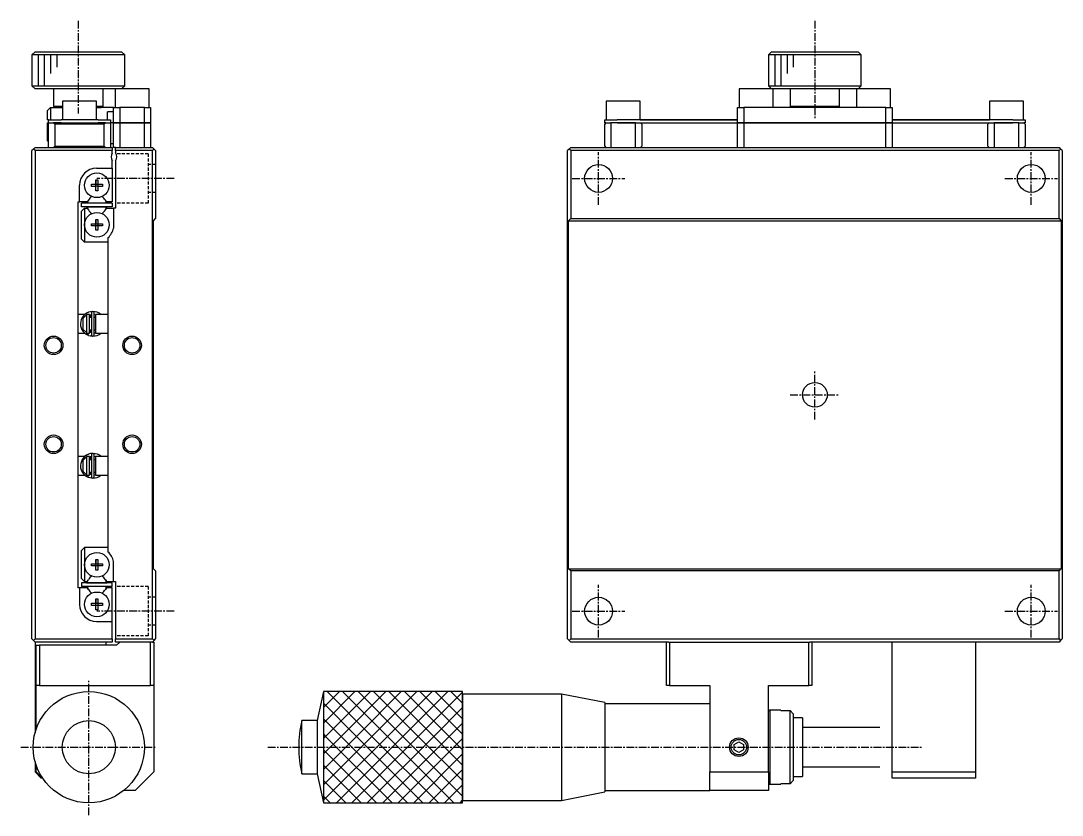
# Model space of a CAD drawing. Extents: x 10 to 387, y 10 to 255.
# Drawn here: x 218.2 to 386.7, y 87.2 to 215.8 of the extents above; entities that cross this region are included whole.
import ezdxf

# ---------------------------------------------------------------- set-up
doc = ezdxf.new("R2010")
doc.units = 0
doc.linetypes.add('CENTER', pattern=[2, 1.25, -0.25, 0.25, -0.25])
doc.linetypes.add('DASHED', pattern=[0.75, 0.5, -0.25])
doc.layers.get('0').update_dxf_attribs({"linetype": 'CONTINUOUS'})
doc.layers.add('CENTER', color=1, linetype='CENTER')

msp = doc.modelspace()

# ---------------------------------------------------------------- linework, layer by layer
at = {"color": 7, "linetype": 'CONTINUOUS'}
for p, q in [((220.5, 210.75), (220, 210.25)), ((220.5, 210.75), (234.5, 210.75)), ((220.5, 210.75), (220.500408, 210.75)), ((220.500408, 210.75), (234.5, 210.75)), ((235, 210.25), (234.5, 210.75)), ((339.655071, 210.75), (339.155071, 210.25)), ((339.655071, 210.75), (353.655071, 210.75)), ((354.155071, 210.25), (353.655071, 210.75)), ((235, 210.25), (220, 210.25)), ((220, 210.25), (220, 205.25)), ((235, 205.25), (235, 210.25)), ((354.155071, 210.25), (339.155071, 210.25)), ((339.155071, 210.25), (339.155071, 205.25)), ((354.155071, 205.25), (354.155071, 210.25)), ((220, 205.25), (234.999563, 205.25)), ((220, 205.25), (220.5, 204.75)), ((233.45, 204.75), (220.5, 204.75)), ((223.5, 204.75), (223.5, 201.95)), ((231.5, 201.95), (231.5, 204.75)), ((238.95, 204.75), (233.45, 204.75)), ((233.45, 204.75), (233.45, 201.75)), ((234.5, 204.75), (235, 205.25)), ((234.999563, 205.25), (235, 205.25)), ((238.95, 201.75), (238.95, 204.75)), ((337.155071, 204.75), (334.405071, 204.75)), ((334.405071, 204.75), (334.405071, 201.75)), ((339.905071, 204.75), (337.155071, 204.75)), ((339.155071, 205.25), (346.574122, 205.25)), ((339.155071, 205.25), (339.655071, 204.75)), ((346.579519, 204.75), (339.905071, 204.75)), ((339.905071, 201.75), (339.905071, 204.75)), ((342.655071, 204.75), (342.655071, 201.95)), ((346.574122, 205.25), (354.155071, 205.25)), ((353.405071, 204.75), (346.579519, 204.75)), ((350.655071, 201.95), (350.655071, 204.75)), ((356.155071, 204.75), (353.405071, 204.75)), ((353.405071, 204.75), (353.405071, 201.75)), ((353.655071, 204.75), (354.155071, 205.25)), ((358.905071, 204.75), (356.155071, 204.75)), ((358.905071, 201.75), (358.905071, 204.75)), ((230.45, 202.75), (224.95, 202.75)), ((224.95, 202.75), (224.95, 199.75)), ((230.45, 199.75), (230.45, 202.75)), ((315.655071, 202.75), (312.905071, 202.75)), ((312.905071, 202.75), (312.905071, 199.75)), ((318.405071, 202.75), (315.655071, 202.75)), ((318.405071, 199.75), (318.405071, 202.75)), ((377.655071, 202.75), (374.905071, 202.75)), ((374.905071, 202.75), (374.905071, 199.75)), ((380.405071, 202.75), (377.655071, 202.75)), ((380.405071, 199.75), (380.405071, 202.75)), ((223, 201.75), (222.5, 201.25)), ((222.5, 199.75), (222.5, 201.25)), ((223, 201.75), (223, 199.75)), ((223, 201.75), (224.95, 201.75)), ((223.5, 201.95), (224.95, 201.95)), ((223.5, 201.95), (223.7, 201.75)), ((230.45, 201.95), (231.499767, 201.95)), ((230.45, 201.75), (231.2, 201.75)), ((233.2, 201.75), (231.2, 201.75)), ((231.3, 201.75), (231.5, 201.95)), ((233.2, 201.05), (232.2, 201.05)), ((232.2, 199.75), (232.2, 201.05)), ((233.2, 199.25), (233.2, 201.75)), ((233.2, 201.75), (234.2, 201.75)), ((234.2, 201.75), (234.2, 199.25)), ((238.2, 201.75), (234.2, 201.75)), ((238.2, 199.25), (238.2, 201.75)), ((238.2, 201.75), (239.2, 201.75)), ((239.2, 201.75), (239.2, 199.25)), ((334.155071, 199.25), (334.155071, 201.75)), ((334.155071, 201.75), (335.155071, 201.75)), ((335.155071, 201.75), (335.155071, 199.25)), ((345.405071, 201.75), (335.155071, 201.75)), ((342.655071, 201.95), (346.611898, 201.95)), ((342.655071, 201.95), (342.855071, 201.75)), ((347.905071, 201.75), (345.405071, 201.75)), ((346.611898, 201.95), (350.655071, 201.95)), ((358.155071, 201.75), (347.905071, 201.75)), ((350.455071, 201.75), (350.655071, 201.95)), ((358.155071, 199.25), (358.155071, 201.75)), ((358.155071, 201.75), (359.155071, 201.75)), ((359.155071, 201.75), (359.155071, 199.25)), ((222.7, 199.75), (222.5, 199.75)), ((222.5, 196.35), (222.5, 199.25)), ((222.5, 199.25), (222.7, 199.25)), ((222.7, 199.25), (222.7, 199.75)), ((222.7, 199.75), (224.7, 199.75)), ((222.7, 195.25), (222.7, 199.25)), ((222.7, 199.25), (223.5, 199.25)), ((223.7, 199.05), (223.5, 199.25)), ((223.5, 199.25), (223.82822, 199.25)), ((223.82822, 199.25), (223.5, 199.25)), ((231.7, 199.05), (223.7, 199.05)), ((223.7, 199.05), (223.7, 195.45)), ((224.7, 199.25), (223.82822, 199.25)), ((230.7, 199.75), (224.7, 199.75)), ((224.7, 199.25), (229, 199.25)), ((229, 199.25), (230.7, 199.25)), ((230.7, 199.75), (232.7, 199.75)), ((231.57178, 199.25), (230.7, 199.25)), ((231.57178, 199.25), (231.9, 199.25)), ((231.9, 199.25), (231.57178, 199.25)), ((231.9, 199.25), (231.7, 199.05)), ((231.7, 195.45), (231.7, 199.05)), ((231.9, 199.25), (232.7, 199.25)), ((232.7, 199.75), (232.7, 199.25)), ((232.7, 199.25), (232.7, 195.25)), ((233.2, 199.25), (232.7, 199.25)), ((234.2, 199.25), (233.2, 199.25)), ((233.2, 195.25), (233.2, 199.25)), ((233.2, 199.25), (234.2, 199.25)), ((234.2, 199.25), (238.2, 199.25)), ((234.2, 199.25), (234.2, 195.25)), ((238.2, 199.25), (234.2, 199.25)), ((239.2, 199.25), (238.2, 199.25)), ((238.2, 195.25), (238.2, 199.25)), ((238.2, 199.25), (239.2, 199.25)), ((239.2, 199.25), (239.2, 195.25)), ((312.655071, 199.75), (314.655071, 199.75)), ((312.655071, 199.75), (312.905071, 199.75)), ((312.655071, 199.25), (312.655071, 199.75)), ((312.855071, 199.25), (312.655071, 199.05)), ((312.655071, 199.05), (312.855071, 199.25)), ((312.855071, 199.25), (312.655071, 199.25)), ((312.655071, 195.45), (312.655071, 199.05)), ((312.855071, 199.25), (313.655071, 199.25)), ((313.655071, 199.25), (313.655071, 195.25)), ((314.655071, 199.25), (313.655071, 199.25)), ((334.155071, 199.75), (314.655071, 199.75)), ((317.655071, 199.25), (314.655071, 199.25)), ((314.655071, 199.25), (317.655071, 199.25)), ((317.655071, 195.25), (317.655071, 199.25)), ((317.655071, 199.25), (334.155071, 199.25)), ((318.405071, 199.75), (334.155071, 199.75)), ((318.655071, 199.05), (318.455071, 199.25)), ((318.455071, 199.25), (318.655071, 199.05)), ((318.655071, 199.05), (318.655071, 195.45)), ((332.655071, 199.750001), (330.905071, 199.750001)), ((332.655071, 199.750001), (330.905071, 199.750001)), ((332.655071, 199.750001), (334.155071, 199.750001)), ((334.155071, 199.750001), (332.655071, 199.750001)), ((335.155071, 199.25), (334.155071, 199.25)), ((334.155071, 195.25), (334.155071, 199.25)), ((334.155071, 199.25), (335.155071, 199.25)), ((335.155071, 199.25), (358.155071, 199.25)), ((335.155071, 199.25), (335.155071, 195.25)), ((358.155071, 199.25), (335.155071, 199.25)), ((359.155071, 199.25), (358.155071, 199.25)), ((358.155071, 195.25), (358.155071, 199.25)), ((358.155071, 199.25), (359.155071, 199.25)), ((359.155071, 199.750001), (360.655071, 199.750001)), ((360.655071, 199.750001), (359.155071, 199.750001)), ((359.155071, 199.75), (374.905071, 199.75)), ((378.655071, 199.75), (359.155071, 199.75)), ((359.155071, 199.25), (375.655071, 199.25)), ((359.155071, 199.25), (359.155071, 195.25)), ((362.405071, 199.750001), (360.655071, 199.750001)), ((362.405071, 199.750001), (360.655071, 199.750001)), ((374.855071, 199.25), (374.655071, 199.05)), ((374.655071, 199.05), (374.855071, 199.25)), ((374.655071, 195.45), (374.655071, 199.05)), ((375.655071, 199.25), (375.655071, 195.25)), ((378.655071, 199.25), (375.655071, 199.25)), ((375.655071, 199.25), (378.655071, 199.25)), ((378.655071, 199.75), (380.655071, 199.75)), ((379.655071, 199.25), (378.655071, 199.25)), ((379.655071, 195.25), (379.655071, 199.25)), ((379.655071, 199.25), (380.455071, 199.25)), ((380.405071, 199.75), (380.655071, 199.75)), ((380.655071, 199.05), (380.455071, 199.25)), ((380.455071, 199.25), (380.655071, 199.05)), ((380.655071, 199.25), (380.455071, 199.25)), ((380.655071, 199.75), (380.655071, 199.25)), ((380.655071, 199.05), (380.655071, 195.45)), ((222.5, 196.35), (222.7, 196.15)), ((223.5, 195.25), (223.7, 195.45)), ((223.7, 195.45), (231.7, 195.45)), ((231.7, 195.45), (231.9, 195.25)), ((233.2, 195.85), (232.7, 195.85)), ((312.655071, 195.45), (312.855071, 195.25)), ((318.455071, 195.25), (318.655071, 195.45)), ((374.655071, 195.45), (374.855071, 195.25)), ((380.455071, 195.25), (380.655071, 195.45)), ((220.25, 195), (220, 194.75)), ((220, 115.75), (220, 194.75)), ((220.25, 195), (220.5, 195.25)), ((220.5, 194.75), (220.25, 195)), ((220.5, 195.25), (233, 195.25)), ((233, 194.75), (220.5, 194.75)), ((220.5, 194.75), (220.5, 115.75)), ((233, 195.25), (233, 194.75)), ((233, 194.35), (233, 194.75)), ((233.5, 195.25), (233.2, 195.25)), ((233.5, 194.75), (233.5, 195.25)), ((233.5, 195.25), (239.5, 195.25)), ((233.5, 194.75), (233.5, 194.411438)), ((239.5, 194.75), (233.5, 194.75)), ((239.75, 195), (239.5, 195.25)), ((239.75, 195), (239.5, 194.75)), ((239.5, 115.75), (239.5, 194.75)), ((240, 194.75), (239.75, 195)), ((240, 194.75), (240, 183.75)), ((306.905071, 195), (306.655071, 194.75)), ((306.655071, 115.75), (306.655071, 194.75)), ((306.905071, 195), (307.155071, 195.25)), ((307.155071, 194.75), (306.905071, 195)), ((307.155071, 195.25), (386.155071, 195.25)), ((386.155071, 194.75), (307.155071, 194.75)), ((307.155071, 194.75), (307.155071, 183.75)), ((386.155071, 195.25), (386.405071, 195)), ((386.405071, 195), (386.155071, 194.75)), ((386.155071, 183.75), (386.155071, 194.75)), ((386.655071, 194.75), (386.405071, 195)), ((386.655071, 194.75), (386.655071, 115.75)), ((233, 191.9), (233, 193.15)), ((233.5, 193.088562), (233.5, 185.45)), ((230.45, 191.9), (233, 191.9)), ((233, 191.9), (233, 186.45)), ((227.7, 186.45), (227.7, 189.15)), ((229.613639, 188.97), (229.613639, 189.33)), ((229.613639, 189.33), (230.32, 189.33)), ((230.32, 188.97), (229.613639, 188.97)), ((230.32, 190.036361), (230.68, 190.036361)), ((230.32, 189.33), (230.32, 190.036361)), ((230.32, 190.036361), (230.32, 189.33)), ((230.330372, 189.319628), (230.32, 189.33)), ((230.330372, 188.980372), (230.32, 188.97)), ((230.32, 188.263639), (230.32, 188.97)), ((230.32, 188.263639), (230.32, 188.97)), ((230.330372, 189.319628), (230.669628, 189.319628)), ((230.330372, 188.980372), (230.330372, 189.319628)), ((230.669628, 188.980372), (230.330372, 188.980372)), ((230.669628, 189.319628), (230.68, 189.33)), ((230.669628, 189.319628), (230.669628, 188.980372)), ((230.669628, 188.980372), (230.68, 188.97)), ((230.68, 190.036361), (230.68, 189.33)), ((230.68, 189.33), (231.386361, 189.33)), ((230.68, 188.97), (230.68, 188.263639)), ((231.386361, 188.97), (230.68, 188.97)), ((231.386361, 189.33), (231.386361, 188.97)), ((230.68, 188.263639), (230.32, 188.263639)), ((227.5, 186.45), (227.7, 186.45)), ((227.5, 124.05), (227.5, 186.45)), ((228.955588, 186.45), (227.7, 186.45)), ((233, 186.25), (228, 186.25)), ((228, 185.65), (228, 186.25)), ((233, 185.65), (228, 185.65)), ((228.941104, 185.65), (228, 185.65)), ((228, 184.95), (228.5, 185.45)), ((228.5, 185.45), (228.5, 182.75)), ((228.5, 185.45), (228.955588, 185.45)), ((228.85, 185.649998), (228.941104, 185.649998)), ((228.85, 185.649998), (228.941104, 185.649998)), ((228.85, 185.649998), (228.941104, 185.649998)), ((228.85, 185.649998), (228.941104, 185.649998)), ((228.85, 185.649998), (228.941104, 185.649998)), ((228.85, 185.649998), (228.941104, 185.649998)), ((228.85, 185.649998), (228.941104, 185.649998)), ((228.85, 185.649998), (228.941104, 185.649998)), ((228.85, 185.649998), (228.941104, 185.649998)), ((228.85, 185.649998), (228.941104, 185.649998)), ((228.85, 185.649998), (232.15, 185.649998)), ((228.85, 185.649998), (228.941104, 185.649998)), ((228.85, 185.649998), (228.941104, 185.649998)), ((228.85, 185.649998), (228.941104, 185.649998)), ((228.85, 185.649998), (228.941104, 185.649998)), ((228.85, 185.649998), (228.941104, 185.649998)), ((228.85, 185.649998), (228.941104, 185.649998)), ((228.85, 185.649998), (228.941104, 185.649998)), ((228.85, 185.649998), (228.941104, 185.649998)), ((228.85, 185.649998), (228.941104, 185.649998)), ((229.125185, 186.74375), (228.955588, 186.45)), ((228.955588, 185.45), (229.125185, 185.15625)), ((232.044412, 186.45), (231.874815, 186.74375)), ((231.874815, 185.15625), (232.044412, 185.45)), ((233, 186.45), (232.044412, 186.45)), ((232.044412, 185.45), (233.2, 185.45)), ((233, 185.65), (232.058896, 185.65)), ((232.058896, 185.649998), (232.15, 185.649998)), ((232.058896, 185.649998), (232.15, 185.649998)), ((232.058896, 185.649998), (232.15, 185.649998)), ((232.058896, 185.649998), (232.15, 185.649998)), ((232.058896, 185.649998), (232.15, 185.649998)), ((232.058896, 185.649998), (232.15, 185.649998)), ((232.058896, 185.649998), (232.15, 185.649998)), ((232.058896, 185.649998), (232.15, 185.649998)), ((232.058896, 185.649998), (232.15, 185.649998)), ((232.058896, 185.649998), (232.15, 185.649998)), ((232.058896, 185.649998), (232.15, 185.649998)), ((232.058896, 185.649998), (232.15, 185.649998)), ((232.058896, 185.649998), (232.15, 185.649998)), ((232.058896, 185.649998), (232.15, 185.649998)), ((232.058896, 185.649998), (232.15, 185.649998)), ((232.058896, 185.649998), (232.15, 185.649998)), ((232.058896, 185.649998), (232.15, 185.649998)), ((232.058896, 185.649998), (232.15, 185.649998)), ((232.058896, 185.649998), (232.15, 185.649998)), ((232.058896, 185.649998), (232.15, 185.649998)), ((232.058896, 185.649998), (232.15, 185.649998)), ((232.058896, 185.649998), (232.15, 185.649998)), ((232.058896, 185.649998), (232.15, 185.649998)), ((232.058896, 185.649998), (232.15, 185.649998)), ((232.058896, 185.649998), (232.15, 185.649998)), ((232.058896, 185.649998), (232.15, 185.649998)), ((232.058896, 185.649998), (232.15, 185.649998)), ((232.058896, 185.649998), (232.15, 185.649998)), ((232.058896, 185.649998), (232.15, 185.649998)), ((232.058896, 185.649998), (232.15, 185.649998)), ((232.058896, 185.649998), (232.15, 185.649998)), ((233, 186.25), (233, 185.65)), ((233.2, 185.45), (233.2, 182.227985)), ((233.5, 185.45), (233.2, 185.45)), ((228, 180.45), (228, 184.95)), ((230.32, 183.636361), (230.68, 183.636361)), ((230.32, 182.93), (230.32, 183.636361)), ((230.32, 183.636361), (230.32, 182.93)), ((230.68, 183.636361), (230.68, 182.93)), ((239.65, 183.4), (240, 183.75)), ((306.805071, 183.4), (307.155071, 183.75)), ((307.155071, 183.75), (386.155071, 183.75)), ((386.155071, 183.75), (386.505071, 183.4)), ((228.5, 182.75), (228.5, 179.95)), ((229.613639, 182.57), (229.613639, 182.93)), ((229.613639, 182.93), (230.32, 182.93)), ((230.32, 182.57), (229.613639, 182.57)), ((230.330372, 182.919628), (230.32, 182.93)), ((230.330372, 182.580372), (230.32, 182.57)), ((230.32, 181.863639), (230.32, 182.57)), ((230.32, 181.863639), (230.32, 182.57)), ((230.330372, 182.919628), (230.669628, 182.919628)), ((230.330372, 182.580372), (230.330372, 182.919628)), ((230.669628, 182.580372), (230.330372, 182.580372)), ((230.669628, 182.919628), (230.68, 182.93)), ((230.669628, 182.919628), (230.669628, 182.580372)), ((230.669628, 182.580372), (230.68, 182.57)), ((230.68, 182.93), (231.386361, 182.93)), ((230.68, 182.57), (230.68, 181.863639)), ((231.386361, 182.57), (230.68, 182.57)), ((231.386361, 182.93), (231.386361, 182.57)), ((239.65, 127.1), (239.65, 183.4)), ((306.805071, 183.4), (386.505071, 183.4)), ((306.805071, 127.1), (306.805071, 183.4)), ((386.505071, 183.4), (386.505071, 127.1)), ((228.5, 179.95), (228, 180.45)), ((230.68, 181.863639), (230.32, 181.863639)), ((232.3, 180.670938), (232.3, 129.829062)), ((232.3, 179.95), (228.5, 179.95)), ((229.074, 168.575868), (229.043742, 168.562915)), ((229.068363, 168.572628), (229.064862, 168.572019)), ((229.129271, 168.59743), (229.073528, 168.576795)), ((229.620266, 168.506687), (229.620266, 164.956687)), ((230.070266, 164.956687), (230.070266, 168.506687)), ((228.545202, 168.25), (227.5, 168.25)), ((228.3, 167.666515), (228.8, 168.195683)), ((228.3, 165.833485), (228.3, 167.666515)), ((228.8, 168.25), (228.8, 168.195683)), ((229.3, 168.25), (228.8, 168.25)), ((228.8, 168.195683), (228.8, 165.304317)), ((229.299914, 168.183344), (229.620248, 168.266306)), ((229.3, 165.25), (229.3, 168.25)), ((229.620266, 167.75), (229.3, 167.75)), ((229.5, 167.75), (229.5, 168.136232)), ((230.3, 167.75), (230.070266, 167.75)), ((230.07032, 168.265979), (230.300092, 168.214396)), ((230.3, 168.25), (230.3, 165.25)), ((232.3, 168.25), (230.3, 168.25)), ((227.5, 165.25), (228.503682, 165.25)), ((228.8, 165.304317), (228.3, 165.833485)), ((228.8, 165.304317), (228.8, 165.25)), ((228.8, 165.25), (229.3, 165.25)), ((229.064633, 164.891385), (229.140952, 165.147942)), ((229.140952, 165.147942), (229.193087, 165.250014)), ((229.3, 165.75), (229.620266, 165.75)), ((229.5, 165.327276), (229.5, 165.75)), ((230.070266, 165.75), (230.3, 165.75)), ((230.30275, 165.249942), (230.070318, 165.197082)), ((230.3, 165.25), (232.3, 165.25)), ((229.031406, 164.905907), (229.071054, 164.88875)), ((229.070019, 164.892665), (229.072675, 164.887077)), ((229.072675, 164.887077), (229.073528, 164.88658)), ((229.125362, 164.866904), (229.816609, 164.733155)), ((228.511749, 145.25), (227.5, 145.25)), ((228.3, 144.666515), (228.8, 145.195683)), ((228.8, 145.25), (228.8, 145.195683)), ((229.3, 145.25), (228.8, 145.25)), ((228.8, 145.195683), (228.8, 142.304317)), ((229.083229, 145.613551), (229.044997, 145.597085)), ((229.077592, 145.610312), (229.07409, 145.609702)), ((229.1385, 145.635113), (229.082757, 145.614478)), ((229.299969, 145.217546), (229.629477, 145.303989)), ((229.3, 142.25), (229.3, 145.25)), ((229.5, 144.75), (229.5, 145.179668)), ((229.629494, 145.544371), (229.629494, 141.994371)), ((230.079494, 141.994371), (230.079494, 145.544371)), ((230.079548, 145.303663), (230.300169, 145.254844)), ((230.3, 145.25), (230.3, 142.25)), ((232.3, 145.25), (230.3, 145.25)), ((230.300169, 145.254844), (230.315323, 145.250234)), ((228.3, 142.833485), (228.3, 144.666515)), ((229.629494, 144.75), (229.3, 144.75)), ((230.3, 144.75), (230.079494, 144.75)), ((227.5, 142.25), (228.555669, 142.25)), ((228.8, 142.304317), (228.3, 142.833485)), ((228.8, 142.304317), (228.8, 142.25)), ((228.8, 142.25), (229.3, 142.25)), ((229.040634, 141.94359), (229.073977, 141.929093)), ((229.073862, 141.929068), (229.15018, 142.185626)), ((229.073977, 141.929093), (229.093851, 141.920799)), ((229.079286, 141.930146), (229.081904, 141.924761)), ((229.081904, 141.924761), (229.082757, 141.924264)), ((229.134591, 141.904587), (229.825837, 141.770838)), ((229.15018, 142.185626), (229.181352, 142.250004)), ((229.3, 142.75), (229.629494, 142.75)), ((229.5, 142.358855), (229.5, 142.75)), ((230.079494, 142.75), (230.3, 142.75)), ((230.300051, 142.283984), (230.079546, 142.234766)), ((230.3, 142.25), (232.3, 142.25)), ((228, 130.05), (228.5, 130.55)), ((228, 125.55), (228, 130.05)), ((228.5, 130.55), (228.5, 127.75)), ((232.3, 130.55), (228.5, 130.55)), ((230.32, 128.636361), (230.68, 128.636361)), ((230.32, 127.93), (230.32, 128.636361)), ((230.32, 128.636361), (230.32, 127.93)), ((230.68, 128.636361), (230.68, 127.93)), ((233.2, 125.05), (233.2, 128.272015)), ((228.5, 127.75), (228.5, 125.05)), ((229.613639, 127.57), (229.613639, 127.93)), ((229.613639, 127.93), (230.32, 127.93)), ((230.32, 127.57), (229.613639, 127.57)), ((230.330372, 127.919628), (230.32, 127.93)), ((230.330372, 127.580372), (230.32, 127.57)), ((230.32, 126.863639), (230.32, 127.57)), ((230.32, 126.863639), (230.32, 127.57)), ((230.68, 126.863639), (230.32, 126.863639)), ((230.330372, 127.919628), (230.669628, 127.919628)), ((230.330372, 127.580372), (230.330372, 127.919628)), ((230.669628, 127.580372), (230.330372, 127.580372)), ((230.669628, 127.919628), (230.68, 127.93)), ((230.669628, 127.919628), (230.669628, 127.580372)), ((230.669628, 127.580372), (230.68, 127.57)), ((230.68, 127.93), (231.386361, 127.93)), ((230.68, 127.57), (230.68, 126.863639)), ((231.386361, 127.57), (230.68, 127.57)), ((231.386361, 127.93), (231.386361, 127.57)), ((240, 126.75), (239.65, 127.1)), ((240, 126.75), (240, 115.75)), ((307.155071, 126.75), (306.805071, 127.1)), ((306.805071, 127.1), (386.505071, 127.1)), ((307.155071, 126.75), (307.155071, 115.75)), ((386.155071, 126.75), (307.155071, 126.75)), ((386.505071, 127.1), (386.155071, 126.75)), ((386.155071, 115.75), (386.155071, 126.75)), ((228.5, 125.05), (228, 125.55)), ((228, 124.85), (228, 124.25)), ((233, 124.85), (228, 124.85)), ((228.941104, 124.85), (228, 124.85)), ((228.5, 125.05), (228.955588, 125.05)), ((228.85, 124.850002), (228.941104, 124.850002)), ((228.85, 124.850002), (232.15, 124.850002)), ((228.85, 124.850002), (228.941104, 124.850002)), ((228.955588, 125.05), (229.125185, 125.34375)), ((231.874815, 125.34375), (232.044412, 125.05)), ((232.044412, 125.05), (233.2, 125.05)), ((232.058896, 124.850002), (232.15, 124.850002)), ((232.058896, 124.850002), (232.15, 124.850002)), ((232.058896, 124.850002), (232.15, 124.850002)), ((232.058896, 124.850002), (232.15, 124.850002)), ((232.058896, 124.850002), (232.15, 124.850002)), ((232.058896, 124.850002), (232.15, 124.850002)), ((232.058896, 124.850002), (232.15, 124.850002)), ((232.058896, 124.850002), (232.15, 124.850002)), ((232.058896, 124.850002), (232.15, 124.850002)), ((232.058896, 124.850002), (232.15, 124.850002)), ((232.058896, 124.850002), (232.15, 124.850002)), ((232.058896, 124.850002), (232.15, 124.850002)), ((232.058896, 124.850002), (232.15, 124.850002)), ((232.058896, 124.850002), (232.15, 124.850002)), ((232.058896, 124.850002), (232.15, 124.850002)), ((232.058896, 124.850002), (232.15, 124.850002)), ((232.058896, 124.850002), (232.15, 124.850002)), ((232.058896, 124.850002), (232.15, 124.850002)), ((232.058896, 124.850002), (232.15, 124.850002)), ((232.058896, 124.850002), (232.15, 124.850002)), ((232.058896, 124.850002), (232.15, 124.850002)), ((232.058896, 124.850002), (232.15, 124.850002)), ((232.058896, 124.850002), (232.15, 124.850002)), ((232.058896, 124.850002), (232.15, 124.850002)), ((232.058896, 124.850002), (232.15, 124.850002)), ((232.058896, 124.850002), (232.15, 124.850002)), ((232.058896, 124.850002), (232.15, 124.850002)), ((232.058896, 124.850002), (232.15, 124.850002)), ((232.058896, 124.850002), (232.15, 124.850002)), ((232.058896, 124.850002), (232.15, 124.850002)), ((232.058896, 124.850002), (232.15, 124.850002)), ((233, 124.85), (232.058896, 124.85)), ((233, 124.25), (233, 124.85)), ((233.2, 125.05), (233.5, 125.05)), ((233.5, 125.05), (233.5, 115.75)), ((227.7, 124.05), (227.5, 124.05)), ((227.7, 124.05), (227.7, 121.35)), ((228.955588, 124.05), (227.7, 124.05)), ((233, 124.25), (228, 124.25)), ((229.125185, 123.75625), (228.955588, 124.05)), ((232.044412, 124.05), (231.874815, 123.75625)), ((233, 124.05), (232.044412, 124.05)), ((233, 118.6), (233, 124.05)), ((229.613639, 121.17), (229.613639, 121.53)), ((229.613639, 121.53), (230.32, 121.53)), ((230.32, 122.236361), (230.68, 122.236361)), ((230.32, 121.53), (230.32, 122.236361)), ((230.32, 122.236361), (230.32, 121.53)), ((230.330372, 121.519628), (230.32, 121.53)), ((230.330372, 121.519628), (230.669628, 121.519628)), ((230.330372, 121.180372), (230.330372, 121.519628)), ((230.669628, 121.519628), (230.68, 121.53)), ((230.669628, 121.519628), (230.669628, 121.180372)), ((230.68, 122.236361), (230.68, 121.53)), ((230.68, 121.53), (231.386361, 121.53)), ((231.386361, 121.53), (231.386361, 121.17)), ((230.32, 121.17), (229.613639, 121.17)), ((230.330372, 121.180372), (230.32, 121.17)), ((230.32, 120.463639), (230.32, 121.17)), ((230.32, 120.463639), (230.32, 121.17)), ((230.68, 120.463639), (230.32, 120.463639)), ((230.669628, 121.180372), (230.330372, 121.180372)), ((230.669628, 121.180372), (230.68, 121.17)), ((230.68, 121.17), (230.68, 120.463639)), ((231.386361, 121.17), (230.68, 121.17)), ((230.45, 118.6), (233, 118.6)), ((233, 115.75), (233, 118.6)), ((220.25, 115.5), (220, 115.75)), ((220.25, 115.5), (220.5, 115.75)), ((220.5, 115.25), (220.25, 115.5)), ((220.5, 115.75), (233, 115.75)), ((220.5, 115.25), (220.5, 100.554344)), ((233, 115.25), (220.5, 115.25)), ((220.7, 108.25), (220.7, 114.75)), ((220.7, 114.75), (221.2, 114.75)), ((221.2, 114.75), (221.2, 108.25)), ((233.7, 114.75), (221.2, 114.75)), ((232, 114.75), (232, 115.25)), ((233, 115.75), (233, 115.25)), ((233.5, 115.75), (239.5, 115.75)), ((233.5, 115.25), (233.5, 115.75)), ((239.5, 115.25), (233.5, 115.25)), ((234.2, 115.25), (233.7, 114.75)), ((239.2, 108.25), (239.2, 115.25)), ((239.5, 115.75), (239.75, 115.5)), ((239.5, 115.25), (239.75, 115.5)), ((239.5, 115.25), (239.7, 115.25)), ((239.7, 115.25), (239.7, 108.25)), ((239.75, 115.5), (240, 115.75)), ((306.655071, 115.75), (306.905071, 115.5)), ((306.905071, 115.5), (307.155071, 115.75)), ((307.155071, 115.25), (306.905071, 115.5)), ((307.155071, 115.75), (386.155071, 115.75)), ((322.955071, 115.25), (307.155071, 115.25)), ((322.655071, 108.25), (322.655071, 115.25)), ((322.955071, 115.25), (323.155071, 115.25)), ((323.155071, 115.25), (323.155071, 108.25)), ((323.155071, 115.25), (345.655071, 115.25)), ((345.655071, 108.25), (345.655071, 115.25)), ((345.655071, 115.25), (345.855071, 115.25)), ((386.155071, 115.25), (345.855071, 115.25)), ((346.155071, 115.25), (346.155071, 108.25)), ((359.155071, 94.25), (359.155071, 115.25)), ((372.655071, 115.25), (372.655071, 94.25)), ((386.155071, 115.75), (386.405071, 115.5)), ((386.405071, 115.5), (386.155071, 115.25)), ((386.405071, 115.5), (386.655071, 115.75)), ((221.2, 108.25), (220.7, 108.25)), ((220.7, 101.20804), (220.7, 108.25)), ((221.2, 108.25), (239.2, 108.25)), ((239.7, 108.25), (239.2, 108.25)), ((239.7, 108.25), (239.7, 94.25)), ((323.155071, 108.25), (322.655071, 108.25)), ((323.155071, 108.25), (329.655071, 108.25)), ((329.655071, 108.25), (329.655071, 94.25)), ((339.155071, 108.25), (345.655071, 108.25)), ((339.155071, 94.25), (339.155071, 108.25)), ((346.155071, 108.25), (345.655071, 108.25)), ((267.155071, 107.25), (266.155071, 102.55)), ((289.655071, 106.85), (289.655071, 107.25)), ((289.655071, 106.85), (289.655071, 89.65)), ((305.655071, 106.85), (289.655071, 106.85)), ((305.655071, 106.85), (305.655071, 89.65)), ((312.655071, 105.45), (305.655071, 106.85)), ((312.655071, 105.45), (312.655071, 91.05)), ((312.655071, 105.45), (312.655071, 105.25)), ((312.655071, 105.25), (312.655071, 91.25)), ((329.655071, 105.25), (312.655071, 105.25)), ((339.355071, 104.25), (339.155071, 104.05)), ((339.355071, 104.25), (339.355071, 92.25)), ((341.155071, 104.25), (339.355071, 104.25)), ((341.155071, 104.25), (341.155071, 104.16608)), ((341.155071, 104.16608), (342.655071, 104.16608)), ((342.655071, 92.33392), (342.655071, 104.16608)), ((342.655071, 104.16608), (343.155071, 103.658327)), ((343.155071, 103.658327), (343.155071, 92.841673)), ((344.655071, 103), (343.155071, 103)), ((344.655071, 103), (344.655071, 102.75)), ((344.655071, 103), (344.655071, 93.5)), ((263.655071, 93.95), (263.655071, 102.55)), ((266.155071, 102.55), (263.655071, 102.55)), ((266.155071, 102.55), (266.155071, 93.95)), ((357.155071, 101.425), (344.655071, 101.425)), ((333.605071, 98.683013), (334.355071, 99.116025)), ((333.605071, 97.816987), (333.605071, 98.683013)), ((334.355071, 97.383975), (333.605071, 97.816987)), ((334.355071, 99.116025), (335.105071, 98.683013)), ((335.105071, 97.816987), (334.355071, 97.383975)), ((335.105071, 98.683013), (335.105071, 97.816987)), ((220.5, 95.945656), (220.5, 94.25)), ((220.7, 94.25), (220.7, 95.29196)), ((344.655071, 95.075), (357.155071, 95.075)), ((220.5, 94.25), (221.5, 93.25)), ((220.7, 94.25), (221.751042, 93.198958)), ((221.7, 93.25), (221.5, 93.25)), ((236.7, 91.25), (239.7, 94.25)), ((263.655071, 93.95), (266.155071, 93.95)), ((266.155071, 93.95), (267.155071, 89.25)), ((329.655071, 94.25), (339.155071, 94.25)), ((329.655071, 91.25), (329.655071, 94.25)), ((339.155071, 94.25), (339.155071, 91.25)), ((343.155071, 92.841673), (342.655071, 92.33392)), ((343.155071, 93.5), (344.655071, 93.5)), ((344.655071, 93.75), (344.655071, 93.5)), ((359.155071, 94.25), (372.655071, 94.25)), ((359.155071, 93.25), (359.155071, 94.25)), ((372.655071, 93.25), (359.155071, 93.25)), ((372.655071, 94.25), (372.655071, 93.25)), ((236.7, 91.25), (234.856854, 91.25)), ((305.655071, 89.65), (312.655071, 91.05)), ((312.655071, 91.25), (312.655071, 91.05)), ((312.655071, 91.25), (329.655071, 91.25)), ((339.155071, 91.25), (329.655071, 91.25)), ((339.155071, 92.45), (339.355071, 92.25)), ((339.355071, 92.25), (341.155071, 92.25)), ((341.155071, 92.33392), (341.155071, 92.25)), ((342.655071, 92.33392), (341.155071, 92.33392)), ((289.655071, 89.25), (289.655071, 89.65)), ((289.655071, 89.65), (305.655071, 89.65))]:
    msp.add_line(p, q, dxfattribs=at)
at = {"color": 3, "linetype": 'CONTINUOUS'}
for p, q in [((221, 210.25), (221, 205.25)), ((222, 210.25), (222, 205.25)), ((223, 210.25), (223, 207.25)), ((224, 210.25), (224, 208.25)), ((340.155071, 210.25), (340.155071, 205.25)), ((341.155071, 210.25), (341.155071, 205.25)), ((342.155071, 210.25), (342.155071, 207.25)), ((343.155071, 210.25), (343.155071, 208.25)), ((267.155071, 107.25), (267.155071, 89.25)), ((289.655071, 107.25), (267.155071, 107.25)), ((267.155071, 107.155071), (267.25, 107.25)), ((267.155071, 104.655071), (269.75, 107.25)), ((267.155071, 102.155071), (272.25, 107.25)), ((267.5, 100), (274.75, 107.25)), ((267.75, 107.25), (275, 100)), ((270, 100), (277.25, 107.25)), ((270.25, 107.25), (277.5, 100)), ((272.5, 100), (279.75, 107.25)), ((272.75, 107.25), (280, 100)), ((275, 100), (282.25, 107.25)), ((275.25, 107.25), (282.5, 100)), ((277.5, 100), (284.75, 107.25)), ((277.75, 107.25), (285, 100)), ((280, 100), (287.25, 107.25)), ((280.25, 107.25), (287.5, 100)), ((282.5, 100), (289.655071, 107.155071)), ((282.75, 107.25), (289.655071, 100.344929)), ((285.25, 107.25), (289.655071, 102.844929)), ((287.75, 107.25), (289.655071, 105.344929)), ((289.655071, 89.25), (289.655071, 107.25)), ((267.155071, 105.344929), (272.5, 100)), ((285, 100), (289.655071, 104.655071)), ((267.155071, 102.844929), (270, 100)), ((287.5, 100), (289.655071, 102.155071)), ((267.155071, 100.344929), (267.5, 100)), ((267.155071, 99.655071), (267.5, 100)), ((267.155071, 97.155071), (270, 100)), ((267.155071, 94.655071), (272.5, 100)), ((267.155071, 92.155071), (275, 100)), ((267.155071, 89.655071), (277.5, 100)), ((267.5, 100), (278.25, 89.25)), ((269.25, 89.25), (280, 100)), ((270, 100), (280.75, 89.25)), ((271.75, 89.25), (282.5, 100)), ((272.5, 100), (283.25, 89.25)), ((274.25, 89.25), (285, 100)), ((275, 100), (285.75, 89.25)), ((276.75, 89.25), (287.5, 100)), ((277.5, 100), (288.25, 89.25)), ((279.25, 89.25), (289.655071, 99.655071)), ((280, 100), (289.655071, 90.344929)), ((282.5, 100), (289.655071, 92.844929)), ((285, 100), (289.655071, 95.344929)), ((287.5, 100), (289.655071, 97.844929)), ((267.155071, 97.844929), (275.75, 89.25)), ((281.75, 89.25), (289.655071, 97.155071)), ((267.155071, 95.344929), (273.25, 89.25)), ((284.25, 89.25), (289.655071, 94.655071)), ((267.155071, 92.844929), (270.75, 89.25)), ((286.75, 89.25), (289.655071, 92.155071)), ((267.155071, 90.344929), (268.25, 89.25)), ((289.25, 89.25), (289.655071, 89.655071)), ((267.155071, 89.25), (289.655071, 89.25))]:
    msp.add_line(p, q, dxfattribs=at)
at = {"color": 3, "linetype": 'DASHED'}
for p, q in [((238.8, 194.25), (233.616025, 194.25)), ((238.8, 194.25), (238.8, 186.25)), ((240, 192.5), (238.8, 192.5)), ((240, 188), (238.8, 188)), ((238.8, 186.25), (233.5, 186.25)), ((238.8, 124.25), (233.5, 124.25)), ((238.8, 124.25), (238.8, 116.25)), ((240, 122.5), (238.8, 122.5)), ((240, 118), (238.8, 118)), ((238.8, 116.25), (233.5, 116.25))]:
    msp.add_line(p, q, dxfattribs=at)
at = {"color": 7, "linetype": 'CONTINUOUS', "const_width": 0.1}
for points in [[(229.299998, 168.177536), (229.313018, 168.179685), (229.326556, 168.181223), (229.34016, 168.182065), (229.353792, 168.182208), (229.367417, 168.181652), (229.380997, 168.180396), (229.394495, 168.178446), (229.407875, 168.175807), (229.421101, 168.172487), (229.434138, 168.168497), (229.446951, 168.163847), (229.459507, 168.158553), (229.471774, 168.152631), (229.483721, 168.146097), (229.495318, 168.138971), (229.506535, 168.131273), (229.517347, 168.123026), (229.527726, 168.114252), (229.53765, 168.104975), (229.547096, 168.095222), (229.556041, 168.085016), (229.564466, 168.074386), (229.572353, 168.063359), (229.579685, 168.051963), (229.586446, 168.040226), (229.592622, 168.028178), (229.5982, 168.015848), (229.60317, 168.003266), (229.607521, 167.990462), (229.611244, 167.977466), (229.614333, 167.964309), (229.616781, 167.951023), (229.618584, 167.937637), (229.619738, 167.924182), (229.620242, 167.910691), (229.620266, 167.907136)], [(229.20356, 165.25), (229.197252, 165.23888), (229.190722, 165.226892), (229.184009, 165.214107), (229.177154, 165.200602), (229.170198, 165.186458), (229.163183, 165.17176), (229.156151, 165.156597), (229.149143, 165.141058), (229.142203, 165.125239), (229.135371, 165.109232), (229.128689, 165.093136), (229.122197, 165.077046), (229.115934, 165.061058), (229.109937, 165.045269), (229.104243, 165.029774), (229.098885, 165.014665), (229.093896, 165.000033), (229.089305, 164.985966), (229.085141, 164.972549), (229.081428, 164.959862), (229.078188, 164.947981), (229.075442, 164.936977), (229.073204, 164.926917), (229.07149, 164.917861), (229.070309, 164.909863), (229.069668, 164.902971), (229.069572, 164.897227), (229.070019, 164.892665)], [(229.620266, 165.556239), (229.619967, 165.543453), (229.619019, 165.529989), (229.617423, 165.516587), (229.615181, 165.50328), (229.6123, 165.490097), (229.608786, 165.477069), (229.604645, 165.464227), (229.599887, 165.4516), (229.594521, 165.439218), (229.588559, 165.42711), (229.582013, 165.415305), (229.574896, 165.403831), (229.567225, 165.392717), (229.559015, 165.381989), (229.550284, 165.371675), (229.541051, 165.3618), (229.531337, 165.352391), (229.521163, 165.343472), (229.510551, 165.335066), (229.499527, 165.327196), (229.488117, 165.319884), (229.476346, 165.313152), (229.464244, 165.307017), (229.451839, 165.301499), (229.439164, 165.296614), (229.426249, 165.292376), (229.413127, 165.2888), (229.399833, 165.285896), (229.386402, 165.283674), (229.372868, 165.282143), (229.359268, 165.281306), (229.345639, 165.281168), (229.332017, 165.281729), (229.31844, 165.282989), (229.304943, 165.284945), (229.299985, 165.285842)], [(229.073528, 164.88658), (229.105115, 164.874243), (229.139047, 164.862857), (229.173496, 164.853182), (229.208375, 164.845242), (229.243599, 164.839054), (229.279082, 164.834635), (229.314737, 164.831993), (229.350477, 164.831136), (229.386214, 164.832065), (229.421861, 164.834777), (229.457331, 164.839266), (229.492538, 164.845521), (229.527395, 164.853527), (229.561817, 164.863265), (229.595721, 164.87471), (229.629022, 164.887837), (229.630853, 164.888615)], [(229.299984, 145.213286), (229.30881, 145.215139), (229.322246, 145.217368), (229.335784, 145.218907), (229.349388, 145.219749), (229.363021, 145.219892), (229.376646, 145.219335), (229.390225, 145.21808), (229.403723, 145.21613), (229.417103, 145.213491), (229.430329, 145.210171), (229.443366, 145.20618), (229.45618, 145.201531), (229.468736, 145.196237), (229.481003, 145.190314), (229.49295, 145.18378), (229.504546, 145.176654), (229.515764, 145.168957), (229.526575, 145.160709), (229.536955, 145.151935), (229.546879, 145.142659), (229.556324, 145.132905), (229.565269, 145.1227), (229.573695, 145.11207), (229.581581, 145.101043), (229.588913, 145.089646), (229.595674, 145.07791), (229.60185, 145.065862), (229.607429, 145.053531), (229.612398, 145.040949), (229.616749, 145.028145), (229.620473, 145.01515), (229.623561, 145.001993), (229.626009, 144.988706), (229.627812, 144.97532), (229.628966, 144.961866), (229.62947, 144.948374), (229.629494, 144.944819)], [(229.192316, 142.25), (229.18518, 142.235872), (229.177944, 142.221071), (229.170653, 142.205692), (229.163355, 142.189836), (229.156097, 142.173605), (229.148926, 142.157104), (229.141889, 142.140439), (229.13503, 142.123719), (229.128394, 142.107052), (229.122025, 142.090545), (229.115963, 142.074305), (229.110248, 142.058437), (229.104917, 142.043044), (229.100003, 142.028226), (229.09554, 142.014078), (229.091555, 142.000692), (229.088074, 141.988155), (229.085121, 141.976547), (229.082714, 141.965943), (229.080868, 141.956413), (229.079596, 141.948018), (229.078906, 141.940812), (229.078802, 141.934842), (229.079286, 141.930146)], [(229.082757, 141.924264), (229.114344, 141.911927), (229.148275, 141.900541), (229.182724, 141.890866), (229.217603, 141.882925), (229.252828, 141.876738), (229.288311, 141.872318), (229.323966, 141.869677), (229.359705, 141.86882), (229.395442, 141.869748), (229.43109, 141.87246), (229.46656, 141.876949), (229.501767, 141.883205), (229.536624, 141.891211), (229.571046, 141.900948), (229.604949, 141.912394), (229.63825, 141.925521), (229.640081, 141.926299)], [(229.629494, 142.593923), (229.629196, 142.581137), (229.628248, 142.567672), (229.626651, 142.554271), (229.62441, 142.540963), (229.621529, 142.527781), (229.618014, 142.514753), (229.613874, 142.501911), (229.609115, 142.489284), (229.603749, 142.476902), (229.597787, 142.464794), (229.591241, 142.452988), (229.584125, 142.441515), (229.576454, 142.4304), (229.568244, 142.419673), (229.559513, 142.409359), (229.55028, 142.399484), (229.540566, 142.390075), (229.530391, 142.381155), (229.51978, 142.372749), (229.508756, 142.364879), (229.497345, 142.357568), (229.485575, 142.350835), (229.473472, 142.344701), (229.461068, 142.339183), (229.448392, 142.334297), (229.435477, 142.33006), (229.422356, 142.326483), (229.409062, 142.32358), (229.39563, 142.321358), (229.382097, 142.319826), (229.368497, 142.318989), (229.354868, 142.318851), (229.341246, 142.319413), (229.327668, 142.320673), (229.314171, 142.322628), (229.300792, 142.325273), (229.299996, 142.325453)]]:
    msp.add_lwpolyline(points, dxfattribs=at)
msp.add_lwpolyline([(267.155071, 107.25), (289.655071, 107.25), (289.655071, 89.25), (267.155071, 89.25)], close=True, dxfattribs=at)
at = {"color": 7, "linetype": 'CONTINUOUS'}
for centre, radius in [((311.655071, 190.25), 2.25), ((381.655071, 190.25), 2.25), ((230.5, 189.15), 2), ((230.5, 182.75), 2), ((223.5, 163.25), 1.25), ((236.2, 163.25), 1.25), ((346.655071, 155.25), 2), ((223.5, 147.25), 1.25), ((236.2, 147.25), 1.25), ((230.5, 127.75), 2), ((230.5, 121.35), 2), ((311.655071, 120.25), 2.25), ((381.655071, 120.25), 2.25), ((229.2, 98.25), 9), ((229.2, 98.25), 4.3), ((334.355071, 98.25), 1.25)]:
    msp.add_circle(centre, radius, dxfattribs=at)
at = {"color": 3, "linetype": 'CONTINUOUS'}
for centre in [(223.5, 163.25), (236.2, 163.25), (223.5, 147.25), (236.2, 147.25), (334.355071, 98.25)]:
    msp.add_circle(centre, 1.5, dxfattribs=at)
at = {"color": 7, "linetype": 'CONTINUOUS'}
for centre, radius, start, end in [((233.8, 193.75), 1, 143.130102, 216.869898), ((232.75, 193.75), 1, 318.590378, 41.409622), ((230.45, 189.15), 2.75, 90, 180), ((230.5, 185.95), 1.5875, 135, 150), ((230.615, 185.83519), 1.75, 121.886504, 135.004406), ((230.5, 185.949999), 1.5875, 120.433182, 134.999975), ((230.5, 185.949999), 1.5875, 45.000025, 59.566818), ((230.385, 185.83519), 1.75, 44.995594, 58.113496), ((230.5, 185.95), 1.5875, 30, 45), ((230.5, 185.949999), 1.5875, 150, 169.106989), ((230.5, 185.949999), 1.5875, 190.893022, 209.999969), ((230.5, 185.949999), 1.5875, 10.893011, 30.000031), ((230.5, 185.949999), 1.5875, 330, 349.10691), ((230.5, 185.95), 1.5875, 210, 225), ((230.5, 185.949999), 1.5875, 224.999975, 239.566737), ((230.615, 186.06481), 1.75, 224.995594, 238.113496), ((230.5, 185.949999), 1.5875, 300.433263, 315.000025), ((230.385, 186.06481), 1.75, 301.886504, 315.004406), ((230.5, 185.95), 1.5875, 315, 330), ((230.5, 182.75), 2.75, 310.885193, 349.057501), ((229.845625, 166.731527), 1.998953, 90.830461, 247.286566), ((229.845266, 168.506687), 0.225, 0, 180), ((229.846775, 166.736351), 1.994033, 49.400601, 89.230412), ((229.843753, 166.735529), 2.002667, 270.777946, 312.110892), ((229.845266, 164.956687), 0.225, 180, 0), ((229.854854, 143.76921), 1.998953, 90.830461, 247.286566), ((229.854494, 145.544371), 0.225, 0, 180), ((229.856113, 143.773955), 1.994111, 47.758977, 89.233591), ((229.854494, 141.994371), 0.225, 180, 0), ((229.852793, 143.774162), 2.003618, 270.78297, 310.460387), ((230.5, 127.75), 2.75, 10.942499, 49.114807), ((230.5, 124.55), 1.5875, 135, 150), ((230.5, 124.550001), 1.5875, 120.433263, 135.000025), ((230.615, 124.43519), 1.75, 121.886504, 135.004406), ((230.5, 124.550001), 1.5875, 44.999975, 59.566737), ((230.385, 124.43519), 1.75, 44.995594, 58.113496), ((230.5, 124.55), 1.5875, 30, 45), ((230.5, 124.550001), 1.5875, 10.89309, 30), ((230.5, 124.550001), 1.5875, 190.893089, 210.000031), ((230.5, 124.55), 1.5875, 210, 225), ((230.615, 124.66481), 1.75, 224.995594, 238.113496), ((230.5, 124.550001), 1.5875, 225.000025, 239.566818), ((230.5, 124.550001), 1.5875, 300.433182, 314.999975), ((230.385, 124.66481), 1.75, 301.886504, 315.004406), ((230.5, 124.55), 1.5875, 315, 330), ((230.5, 124.550001), 1.5875, 329.999969, 349.106958), ((230.45, 121.35), 2.75, 180, 270), ((281.895071, 98.25), 18.74, 166.734971, 180), ((281.895071, 98.25), 18.74, 180, 193.265029)]:
    msp.add_arc(centre, radius, start, end, dxfattribs=at)
at = {"layer": 'CENTER', "color": 1, "linetype": 'CENTER'}
for p, q in [((227.5, 215.75), (227.5, 200.75)), ((346.655071, 215.75), (346.655071, 199.75)), ((311.655071, 186), (311.655071, 194.5)), ((381.655071, 186), (381.655071, 194.5)), ((243, 190.25), (230.5, 190.25)), ((307.405071, 190.25), (315.905071, 190.25)), ((377.405071, 190.25), (385.905071, 190.25)), ((346.655071, 151.25), (346.655071, 159.25)), ((342.655071, 155.25), (350.655071, 155.25)), ((311.655071, 116), (311.655071, 124.5)), ((381.655071, 116), (381.655071, 124.5)), ((243, 120.25), (230.5, 120.25)), ((307.405071, 120.25), (315.905071, 120.25)), ((377.405071, 120.25), (385.905071, 120.25)), ((229.2, 87.25), (229.2, 109.25)), ((218.2, 98.25), (240.2, 98.25)), ((258.155071, 98.25), (364.155071, 98.25))]:
    msp.add_line(p, q, dxfattribs=at)

doc.saveas('drawing.dxf')
